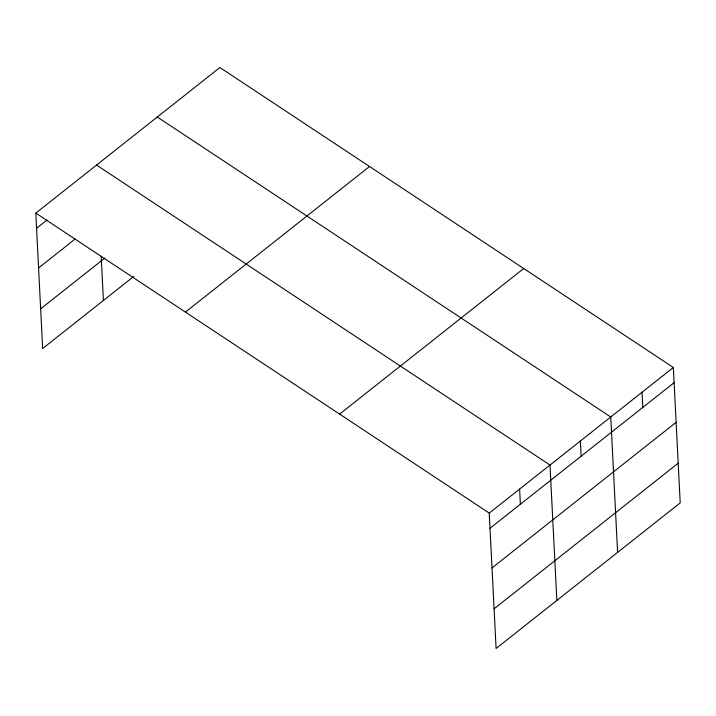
<?xml version="1.0" encoding="UTF-8"?>
<svg xmlns="http://www.w3.org/2000/svg" width="716" height="716" viewBox="0 0 716 716"><rect width="100%" height="100%" fill="white"/><g stroke="black" fill="none" stroke-linecap="round" stroke-linejoin="round"><path stroke-width="1.07" d="M35.8 213.108L219.901 67.519L673.344 367.496L680.2 502.892L496.098 648.481L489.234 513.095L35.8 213.108L42.656 348.504L133.794 276.43M36.57 228.279L46.988 220.045M38.575 267.954L75.028 239.126M40.651 308.829L104.876 258.037M185.435 312.104L369.537 166.515M339.608 414.099L523.709 268.509M489.234 513.095L673.344 367.496M490.004 528.256L674.114 382.666M492.017 567.931L676.119 422.342M494.085 608.806L678.186 463.216M157.305 117.021L610.748 416.998L617.604 552.394M96.553 165.065L549.995 465.042L556.851 600.438M642.046 392.252L642.816 407.422M580.372 441.02L581.141 456.19M519.619 489.064L520.38 504.234M101.18 256.364L103.408 300.452"/></g></svg>
